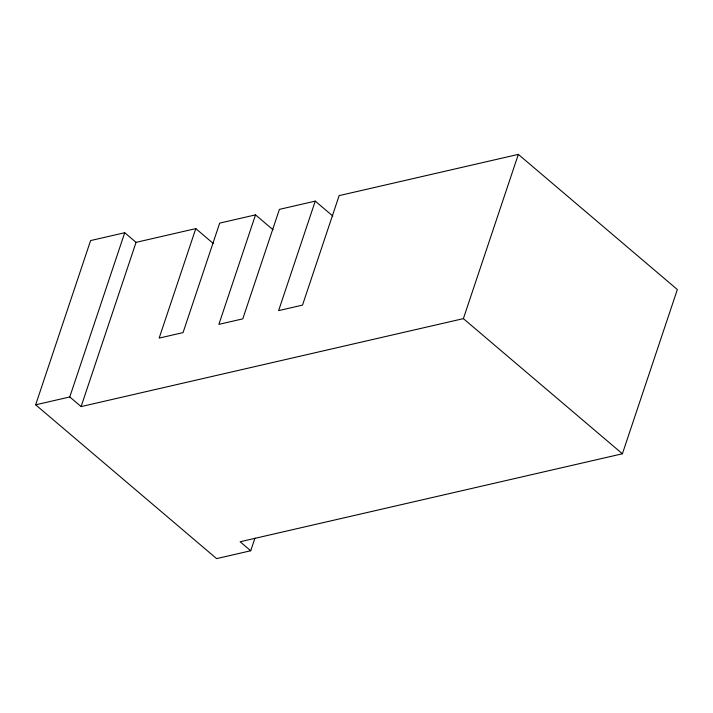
<?xml version="1.0" encoding="UTF-8"?>
<svg xmlns="http://www.w3.org/2000/svg" width="713" height="713" viewBox="0 0 713 713"><rect width="100%" height="100%" fill="white"/><g stroke="black" fill="none" stroke-linecap="round" stroke-linejoin="round"><path stroke-width="1.07" d="M254.951 538.128L250.726 550.757L216.609 558.618L35.65 404.815L90.604 240.575L124.722 232.723L136.058 242.358L195.79 228.615L213.365 243.552M35.65 404.815L69.767 396.963L124.722 232.723M69.767 396.963L81.104 406.597L136.058 242.358M195.79 228.615L159.151 338.105L183.045 332.606L219.684 223.116L255.521 214.871L273.097 229.809M255.521 214.871L218.882 324.362L242.776 318.863L279.407 209.372L315.253 201.119L332.828 216.057M315.253 201.119L278.614 310.618L302.508 305.119L339.138 195.62L518.333 154.382L677.35 289.54L622.396 453.78L240.129 541.755L250.726 550.757M81.104 406.597L463.379 318.631L518.333 154.382M463.379 318.631L622.396 453.78"/></g></svg>
